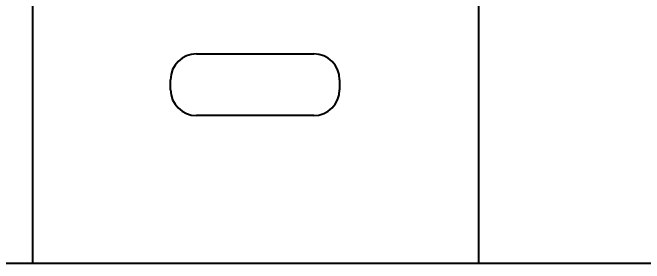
# Model space of a CAD drawing. Header units: millimetres. Extents: x 15 to 292, y 5 to 205.
# Drawn here: x 69.06 to 103.22, y 75.31 to 88.88 of the extents above; entities that cross this region are included whole.
import ezdxf

# ---------------------------------------------------------------- set-up
doc = ezdxf.new("R2010")
doc.units = ezdxf.units.MM
doc.layers.add('Geometries', color=7, linetype='Continuous')

msp = doc.modelspace()

# ---------------------------------------------------------------- linework, layer by layer
at = {"layer": 'Geometries', "linetype": 'Continuous', "lineweight": 40}
for p, q in [((70.158, 75.309), (70.158, 113.309)), ((94.258, 113.309), (94.258, 75.309)), ((79.001, 86.649), (85.341, 86.649)), ((77.601, 84.709), (77.601, 85.249)), ((86.741, 85.249), (86.741, 84.709)), ((85.341, 83.309), (79.001, 83.309)), ((70.158, 75.309), (29.351, 75.309)), ((94.258, 75.309), (70.158, 75.309)), ((135.351, 75.309), (94.258, 75.309))]:
    msp.add_line(p, q, dxfattribs=at)
for centre, start, end in [((79.001, 85.249), 90, 180), ((85.341, 85.249), 0, 90), ((79.001, 84.709), 180, 270), ((85.341, 84.709), 270, 0)]:
    msp.add_arc(centre, 1.4, start, end, dxfattribs=at)

doc.saveas('drawing.dxf')
